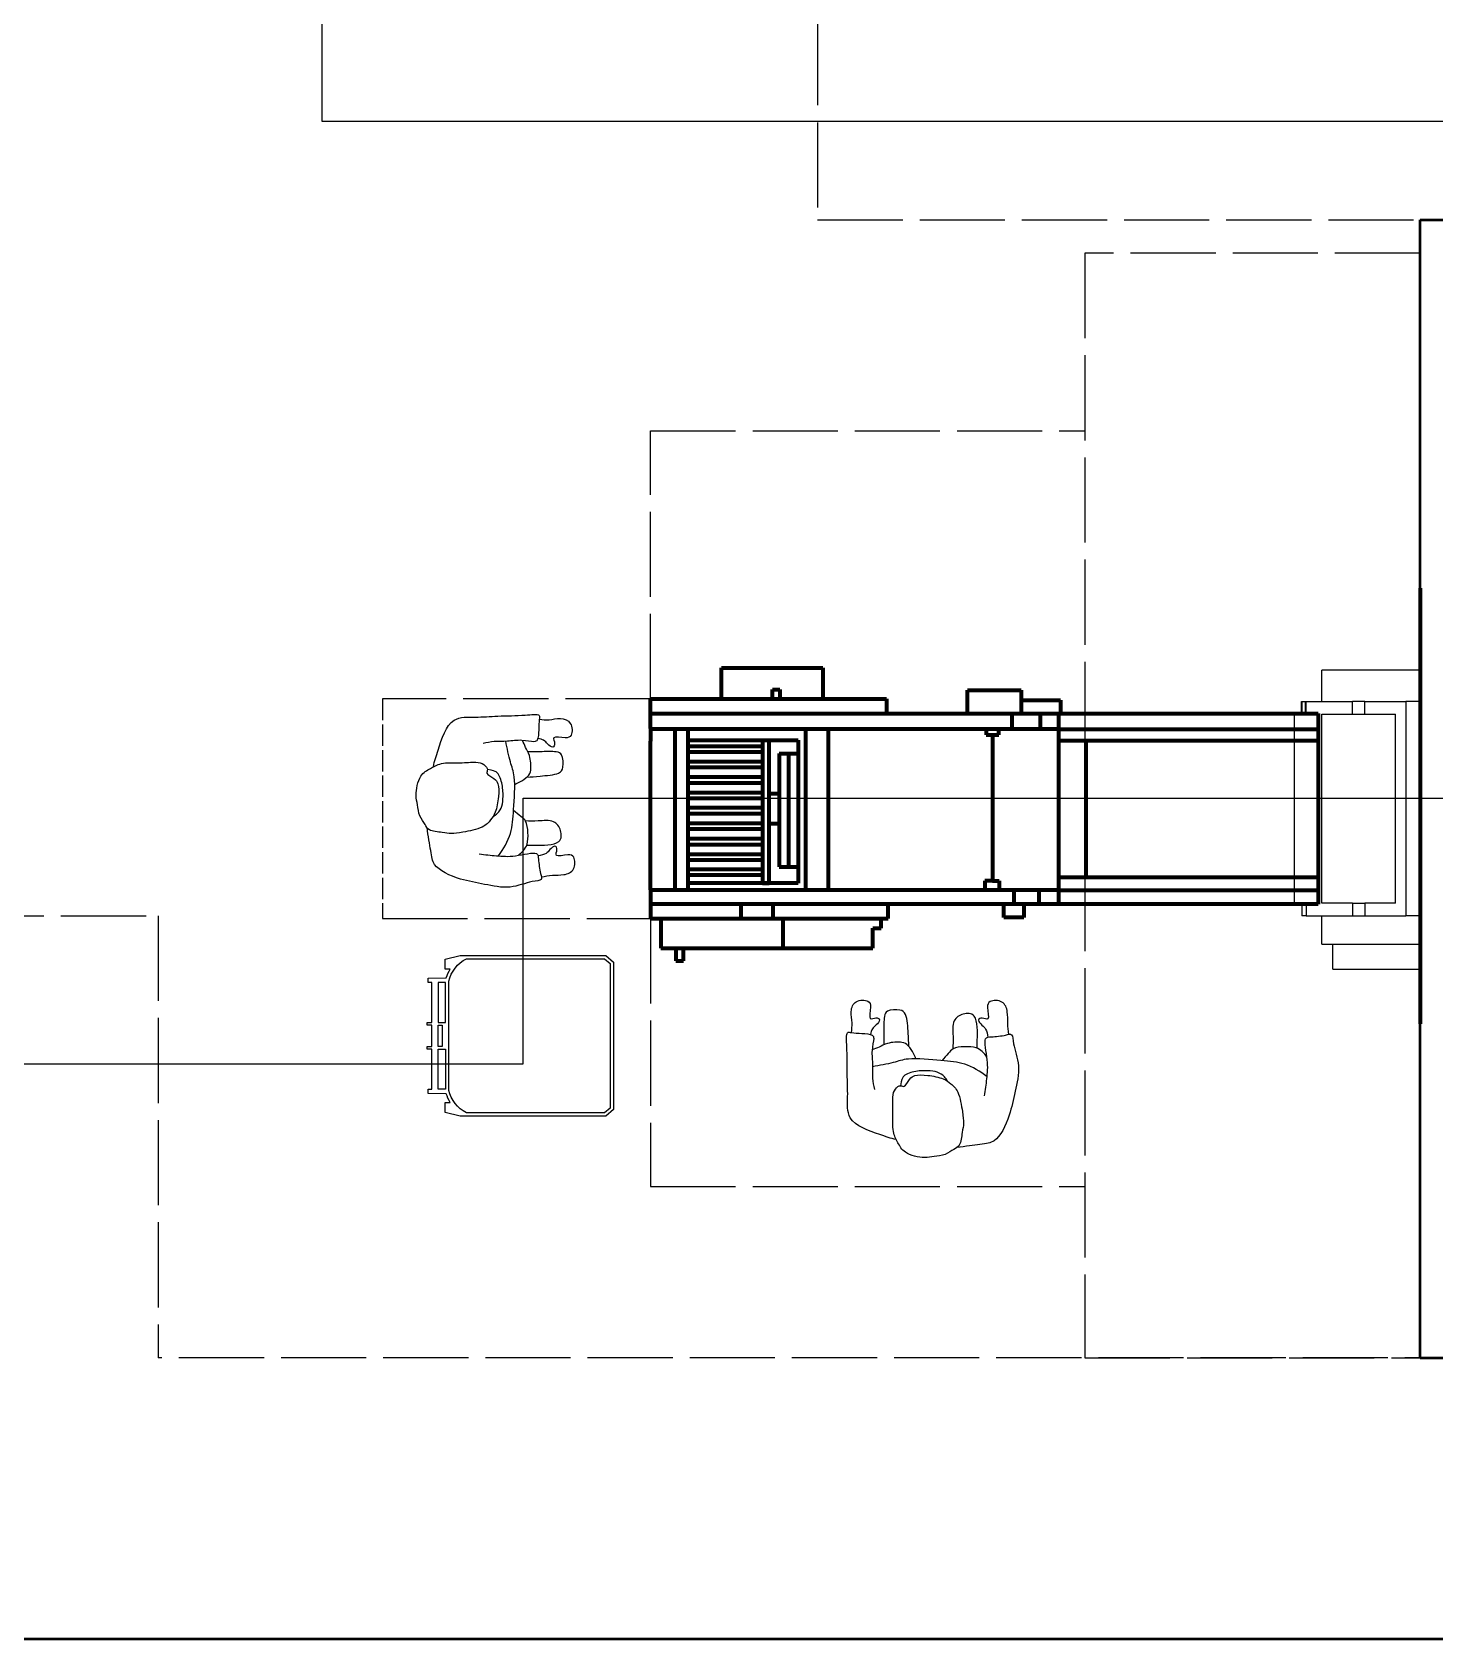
# Model space of a CAD drawing. Header units: millimetres. Extents: x 44692 to 172587, y -26854 to 14445.
# Drawn here: x 152647 to 156832, y -19162 to -14367 of the extents above; entities that cross this region are included whole.
import ezdxf

# ---------------------------------------------------------------- set-up
doc = ezdxf.new("R2010")
doc.units = ezdxf.units.MM
doc.header["$LTSCALE"] = 100
doc.linetypes.add('DASHED2', pattern=[0.762, 0.635, -0.127])
doc.linetypes.add('DASHEDX2', pattern=[3.048, 2.54, -0.508])
for name, color, linetype in [('Area circulacion', 50, 'DASHEDX2'), ('Area proceso', 90, 'DASHEDX2'), ('Flujo linea A', 4, 'Continuous'), ('Flujo linea B', 160, 'Continuous'), ('Maquinas', 200, 'Continuous'), ('Personal', 171, 'Continuous'), ('Transporte semielaborado', 30, 'Continuous')]:
    doc.layers.add(name, color=color, linetype=linetype)
doc.layers.add('Paredes', color=7, linetype='Continuous', lineweight=50)

# ---------------------------------------------------------------- blocks, each defined once
blk = doc.blocks.new('pa17-16')
for points, knots in [([(5.5575, 2.4391), (5.5549, 2.4218), (5.5525, 2.3852), (5.5491, 2.3329), (5.5712, 2.2599), (5.5431, 2.2589), (5.5029, 2.2526), (5.4793, 2.2435), (5.4785, 2.2813), (5.4499, 2.3438), (5.4658, 2.4235), (5.4776, 2.5033), (5.5116, 2.5798), (5.5552, 2.585), (5.608, 2.5962), (5.6336, 2.6001)], [0, 0, 0, 0, 0.404899, 0.829805, 1.276298, 1.516647, 1.885942, 2.122553, 2.418487, 2.881882, 3.382407, 3.897515, 4.613825, 5.020942, 5.393355, 5.393355, 5.393355, 5.393355]), ([(5.62, 2.5537), (5.6188, 2.5427), (5.6154, 2.5253), (5.6223, 2.4901), (5.6346, 2.4293), (5.661, 2.4064), (5.685, 2.3908), (5.7322, 2.3832), (5.7723, 2.3842), (5.7881, 2.3969), (5.8018, 2.4268), (5.8146, 2.4162), (5.8324, 2.4305), (5.8382, 2.4568), (5.8318, 2.5038), (5.8344, 2.5615), (5.8137, 2.5937), (5.7944, 2.6284), (5.7307, 2.6388), (5.7037, 2.6296), (5.6679, 2.626), (5.6442, 2.6055), (5.6228, 2.5961), (5.6214, 2.5667), (5.62, 2.5537)], [0, 0, 0, 0, 0.297584, 0.631064, 1.068635, 1.39533, 1.69617, 2.097861, 2.458938, 2.716293, 3.010442, 3.199165, 3.447293, 3.731671, 4.119196, 4.541864, 4.881702, 5.22714, 5.673063, 5.989311, 6.327668, 6.644571, 6.906626, 7.259736, 7.259736, 7.259736, 7.259736]), ([(5.8196, 2.5846), (5.837, 2.5819), (5.8817, 2.5675), (5.9755, 2.5418), (5.972, 2.4609), (5.9791, 2.3926), (5.9812, 2.315), (5.9891, 2.2612), (5.9692, 2.2664), (5.9401, 2.2663), (5.9063, 2.2668), (5.9005, 2.2811), (5.909, 2.3184), (5.9007, 2.3606), (5.9019, 2.4011), (5.8964, 2.4238), (5.8933, 2.4348)], [6.682038, 6.682038, 6.682038, 6.682038, 7.076266, 7.806153, 8.304227, 8.77662, 9.284333, 9.649979, 9.844608, 10.160206, 10.472731, 10.661147, 10.998544, 11.371438, 11.724832, 12.051545, 12.051545, 12.051545, 12.051545]), ([(5.6724, 2.3994), (5.675, 2.3947), (5.6837, 2.383), (5.7041, 2.3718), (5.7348, 2.3697), (5.774, 2.3728), (5.8085, 2.3874), (5.8116, 2.4015), (5.8144, 2.4199)], [0.121052, 0.121052, 0.121052, 0.121052, 0.297289, 0.584433, 0.895396, 1.26174, 1.600834, 1.760925, 1.760925, 1.760925, 1.760925]), ([(5.5522, 2.3809), (5.573, 2.3653), (5.6222, 2.3398), (5.6924, 2.3383), (5.7952, 2.3323), (5.8376, 2.352), (5.881, 2.3613), (5.9019, 2.366)], [0, 0, 0, 0, 0.49262, 0.970296, 1.525877, 1.91054, 2.357805, 2.357805, 2.357805, 2.357805]), ([(5.5552, 2.3206), (5.5597, 2.3147), (5.5706, 2.3043), (5.5892, 2.2916), (5.6248, 2.2913), (5.6613, 2.2967), (5.6731, 2.3154), (5.6858, 2.3299), (5.6912, 2.3378)], [0, 0, 0, 0, 0.262594, 0.520609, 0.853848, 1.185107, 1.43842, 1.738028, 1.738028, 1.738028, 1.738028]), ([(5.7713, 2.3359), (5.7736, 2.3305), (5.7786, 2.3203), (5.7954, 2.2951), (5.8154, 2.2848), (5.8612, 2.2906), (5.8838, 2.3057), (5.8988, 2.3117), (5.9058, 2.3148)], [0, 0, 0, 0, 0.233477, 0.532145, 0.79329, 1.163492, 1.458071, 1.725911, 1.725911, 1.725911, 1.725911]), ([(5.4915, 2.2484), (5.4936, 2.2374), (5.4981, 2.215), (5.4968, 2.1806), (5.512, 2.1445), (5.5569, 2.147), (5.5634, 2.1681), (5.5498, 2.2128), (5.5753, 2.1995), (5.5912, 2.209), (5.5741, 2.2257), (5.5617, 2.2339), (5.5559, 2.2515), (5.5556, 2.26)], [0, 0, 0, 0, 0.324329, 0.654038, 0.980089, 1.31306, 1.562526, 1.890179, 2.123217, 2.319335, 2.559559, 2.78492, 3.066636, 3.066636, 3.066636, 3.066636]), ([(5.5867, 2.2952), (5.5866, 2.2877), (5.5872, 2.2667), (5.5883, 2.1873), (5.6353, 2.19), (5.6673, 2.2128), (5.6606, 2.2618), (5.6599, 2.2881), (5.6606, 2.3008)], [0.078483, 0.078483, 0.078483, 0.078483, 0.321516, 0.797556, 1.122606, 1.448668, 1.830958, 2.166281, 2.166281, 2.166281, 2.166281]), ([(5.7943, 2.2992), (5.7951, 2.2858), (5.7984, 2.2614), (5.8038, 2.2002), (5.8255, 2.1869), (5.8672, 2.191), (5.8755, 2.2117), (5.8718, 2.2605), (5.8715, 2.286), (5.871, 2.2978)], [0, 0, 0, 0, 0.353805, 0.775896, 1.041599, 1.377968, 1.615337, 2.001902, 2.313716, 2.313716, 2.313716, 2.313716]), ([(5.9713, 2.2652), (5.9703, 2.2553), (5.9686, 2.234), (5.9786, 2.2017), (5.9668, 2.1644), (5.9218, 2.1628), (5.9134, 2.1832), (5.9229, 2.229), (5.8988, 2.2135), (5.882, 2.2215), (5.8976, 2.2397), (5.908, 2.248), (5.912, 2.2618), (5.9127, 2.2683)], [0.038839, 0.038839, 0.038839, 0.038839, 0.324329, 0.654038, 0.980089, 1.31306, 1.562526, 1.890179, 2.123217, 2.319335, 2.559559, 2.78492, 2.989829, 2.989829, 2.989829, 2.989829])]:
    blk.add_open_spline(points, degree=3, knots=knots)

msp = doc.modelspace()

# ---------------------------------------------------------------- linework, layer by layer
msp.add_line((156787.38, -17326.822), (156787.38, -17323.156))
at = {"layer": 'Area circulacion'}
for p, q in [((154989.941, -14026.822), (154989.941, -14926.822)), ((154989.941, -14926.822), (156787.38, -14926.822)), ((156787.38, -14926.822), (156787.38, -14926.822)), ((152122.831, -17004.062), (153022.831, -17004.062)), ((153022.831, -17004.062), (153022.831, -18323.152)), ((162787.38, -18323.152), (153022.831, -18323.152))]:
    msp.add_line(p, q, dxfattribs=at)
at = {"layer": 'Area proceso', "color": 3}
for p, q in [((156787.38, -15026.822), (155787.38, -15026.822)), ((155787.38, -15026.822), (155787.38, -18323.152)), ((154491.501, -16357.06), (154491.501, -15557.06)), ((154491.501, -15557.06), (155787.38, -15557.06)), ((154491.501, -16357.06), (153691.501, -16357.06)), ((153691.501, -17011.881), (154491.501, -17011.881)), ((154491.501, -17011.881), (154491.501, -17811.881)), ((154491.501, -17811.881), (155787.38, -17811.881)), ((155787.38, -18323.152), (156787.38, -18323.152)), ((162787.38, -18323.152), (156787.38, -18323.152))]:
    msp.add_line(p, q, dxfattribs=at)
at = {"layer": 'Area proceso'}
msp.add_line((154491.501, -16357.06), (154491.501, -15967.06), dxfattribs=at)
at = {"layer": 'Area proceso', "color": 3, "linetype": 'DASHED2'}
msp.add_line((153691.501, -16357.06), (153691.501, -17011.881), dxfattribs=at)
at = {"layer": 'Flujo linea A'}
for p, q in [((154111.708, -17445.973), (154111.708, -16653.231)), ((154111.708, -16653.231), (161813.634, -16653.231)), ((151614.545, -17445.973), (154111.708, -17445.973))]:
    msp.add_line(p, q, dxfattribs=at)
at = {"layer": 'Flujo linea B'}
for p, q in [((153510.447, -13301.634), (153510.447, -14632.8)), ((153510.447, -14632.8), (157699.24, -14632.8))]:
    msp.add_line(p, q, dxfattribs=at)
at = {"layer": 'Maquinas', "lineweight": 100}
for p, q in [((156787.38, -16026.822), (156787.38, -17326.822)), ((154703.578, -16357.06), (154703.578, -16264.489)), ((154703.578, -16264.489), (155005.414, -16264.489)), ((155005.414, -16264.489), (155005.414, -16357.06)), ((154855.456, -16357.06), (154855.456, -16328.316)), ((154855.456, -16328.316), (154877.513, -16328.316)), ((154877.513, -16328.316), (154877.513, -16357.06)), ((155437.651, -16400.755), (155437.651, -16331.028)), ((155437.651, -16331.028), (155597.503, -16331.028)), ((155597.503, -16331.028), (155597.503, -16360.545)), ((154491.501, -16400.755), (154491.501, -16357.06)), ((154491.501, -16357.06), (155195.071, -16357.06)), ((155195.071, -16357.06), (155195.071, -16400.755)), ((155597.503, -16360.545), (155714.371, -16360.545)), ((155597.503, -16360.545), (155597.503, -16400.755)), ((155714.371, -16360.545), (155714.371, -16400.755)), ((154491.501, -16400.755), (156483.166, -16400.755)), ((154491.501, -16445.29), (154491.501, -16400.755)), ((155570.811, -16446.939), (155570.811, -16400.755)), ((155654.557, -16446.939), (155654.557, -16400.755)), ((155708.401, -16400.755), (155708.401, -16969.533)), ((156483.166, -16400.755), (156483.166, -16969.533)), ((154491.501, -16445.29), (154491.501, -16482.514)), ((155708.401, -16446.939), (154491.501, -16446.939)), ((154491.501, -16926.25), (154491.501, -16482.514)), ((154564.518, -16446.939), (154564.518, -16927.76)), ((154603.099, -16446.939), (154603.099, -16927.76)), ((154603.099, -16480.033), (154932.341, -16480.033)), ((154825.939, -16480.033), (154825.939, -16906.665)), ((154845.761, -16906.665), (154845.761, -16480.033)), ((154932.341, -16480.033), (154932.341, -16906.665)), ((155022.695, -16927.76), (155022.695, -16446.939)), ((155493.126, -16446.939), (155493.126, -16464.196)), ((155493.126, -16464.196), (155530.669, -16464.196)), ((155511.897, -16464.196), (155511.897, -16899.782)), ((155530.669, -16464.196), (155530.669, -16446.939)), ((155708.401, -16446.939), (156483.166, -16446.939)), ((155708.401, -16480.854), (156483.166, -16480.854)), ((155790.419, -16480.854), (155790.419, -16888.848)), ((154603.099, -16497.376), (154825.144, -16497.376)), ((154825.144, -16515.727), (154603.099, -16515.727)), ((154825.144, -16497.376), (154825.144, -16515.727)), ((154874.834, -16519.839), (154874.834, -16857.731)), ((154874.834, -16519.839), (154932.341, -16519.839)), ((154903.588, -16519.839), (154903.588, -16857.731)), ((154603.099, -16543.628), (154825.144, -16543.628)), ((154825.144, -16561.979), (154603.099, -16561.979)), ((154825.144, -16543.628), (154825.144, -16561.979)), ((154603.099, -16589.712), (154825.144, -16589.712)), ((154825.144, -16608.063), (154603.099, -16608.063)), ((154603.099, -16635.964), (154825.144, -16635.964)), ((154825.144, -16589.712), (154825.144, -16608.063)), ((154825.144, -16635.964), (154825.144, -16654.315)), ((154825.144, -16654.315), (154603.099, -16654.315)), ((154603.099, -16681.202), (154825.144, -16681.202)), ((154825.144, -16681.202), (154825.144, -16699.552)), ((154825.144, -16699.552), (154603.099, -16699.552)), ((154603.099, -16727.453), (154825.144, -16727.453)), ((154825.144, -16727.453), (154825.144, -16745.804)), ((154845.761, -16728.836), (154874.834, -16728.836)), ((154825.144, -16745.804), (154603.099, -16745.804)), ((154603.099, -16773.538), (154825.144, -16773.538)), ((154825.144, -16773.538), (154825.144, -16791.889)), ((154825.144, -16791.889), (154603.099, -16791.889)), ((154603.099, -16819.79), (154825.144, -16819.79)), ((154825.144, -16819.79), (154825.144, -16838.14)), ((154825.144, -16838.14), (154603.099, -16838.14)), ((154603.099, -16864.686), (154825.144, -16864.686)), ((154825.144, -16864.686), (154825.144, -16883.036)), ((154874.834, -16857.731), (154932.341, -16857.731)), ((154825.144, -16883.036), (154603.099, -16883.036)), ((154932.341, -16906.665), (154603.099, -16906.665)), ((154825.939, -16906.665), (154845.761, -16906.665)), ((155511.897, -16899.782), (155488.659, -16899.782)), ((155488.659, -16899.782), (155488.659, -16927.76)), ((155511.897, -16899.782), (155531.369, -16899.782)), ((155531.369, -16899.782), (155531.369, -16927.76)), ((155708.401, -16888.848), (156483.166, -16888.848)), ((154491.501, -16926.25), (154491.501, -16969.533)), ((155708.401, -16927.76), (154491.501, -16927.76)), ((156483.166, -16969.533), (154491.501, -16969.533)), ((154491.501, -16969.533), (154491.501, -17011.881)), ((154761.56, -17011.881), (154761.56, -16969.533)), ((154857.313, -17011.881), (154857.313, -16969.533)), ((155200.968, -17011.881), (155200.968, -16969.533)), ((155545.233, -17009.16), (155545.233, -16969.533)), ((155576.82, -16969.533), (155576.82, -16927.76)), ((155605.433, -16969.533), (155605.433, -17009.16)), ((155651.512, -16969.533), (155651.512, -16927.76)), ((155708.401, -16927.76), (156483.166, -16927.76)), ((154491.501, -17011.881), (155200.968, -17011.881)), ((154522.726, -17011.881), (154522.726, -17101.045)), ((154886.773, -17101.045), (154886.773, -17011.881)), ((155180.098, -17040.831), (155180.098, -17011.881)), ((155605.433, -17009.16), (155545.233, -17009.16)), ((155154.592, -17101.045), (155154.592, -17040.831)), ((155154.592, -17040.831), (155180.098, -17040.831)), ((154522.726, -17101.045), (155154.592, -17101.045)), ((154566.782, -17101.045), (154566.782, -17138.101)), ((154589.97, -17138.101), (154589.97, -17101.045)), ((154566.782, -17138.101), (154589.97, -17138.101))]:
    msp.add_line(p, q, dxfattribs=at)
at = {"layer": 'Maquinas'}
for p, q in [((156787.38, -16271.059), (156787.38, -16026.822)), ((156494.59, -16364.996), (156494.59, -16271.059)), ((156787.38, -16271.059), (156494.59, -16271.059)), ((156787.38, -16271.059), (156787.38, -16364.996)), ((156434.181, -16402.571), (156434.181, -16364.996)), ((156434.181, -16364.996), (156436.192, -16364.996)), ((156436.182, -16402.571), (156436.192, -16364.996)), ((156436.192, -16364.996), (156445.913, -16364.996)), ((156445.903, -16402.571), (156445.913, -16364.996)), ((156445.913, -16364.996), (156447.914, -16364.996)), ((156447.914, -16364.996), (156494.59, -16364.996)), ((156447.914, -16402.571), (156447.914, -16364.996)), ((156494.59, -16364.996), (156586.031, -16364.996)), ((156586.031, -16402.571), (156586.031, -16364.996)), ((156622.741, -16364.996), (156586.031, -16364.996)), ((156622.741, -16402.571), (156622.741, -16364.996)), ((156622.741, -16364.996), (156745.108, -16364.996)), ((156745.108, -16364.996), (156745.108, -17003.769)), ((156787.38, -16364.996), (156745.108, -16364.996)), ((156787.38, -16364.996), (156787.38, -17003.769)), ((156411.998, -16402.571), (156411.998, -16966.194)), ((156411.998, -16402.571), (156434.181, -16402.571)), ((156434.181, -16402.571), (156436.182, -16402.571)), ((156445.903, -16402.571), (156436.182, -16402.571)), ((156445.903, -16402.571), (156447.914, -16402.571)), ((156447.914, -16402.571), (156482.042, -16402.571)), ((156482.042, -16402.571), (156482.042, -16966.194)), ((156494.59, -16966.194), (156494.59, -16402.571)), ((156494.59, -16402.571), (156586.031, -16402.571)), ((156586.031, -16402.571), (156622.741, -16402.571)), ((156622.741, -16402.571), (156714.182, -16402.571)), ((156714.182, -16966.194), (156714.182, -16402.571)), ((156411.998, -16966.194), (156434.279, -16966.194)), ((156434.279, -16966.194), (156434.279, -17003.769)), ((156447.816, -16966.194), (156434.279, -16966.194)), ((156447.816, -16966.194), (156447.816, -17003.769)), ((156447.816, -16966.194), (156482.042, -16966.194)), ((156586.087, -16966.194), (156494.59, -16966.194)), ((156586.087, -16966.194), (156586.087, -17003.769)), ((156586.087, -16966.194), (156622.686, -16966.194)), ((156622.686, -16966.194), (156622.686, -17003.769)), ((156714.182, -16966.194), (156622.686, -16966.194)), ((156447.816, -17003.769), (156434.279, -17003.769)), ((156447.039, -17003.769), (156446.983, -17003.769)), ((156447.816, -17003.769), (156494.59, -17003.769)), ((156494.59, -17088.313), (156494.59, -17003.769)), ((156494.59, -17003.769), (156586.087, -17003.769)), ((156586.087, -17003.769), (156622.686, -17003.769)), ((156622.686, -17003.769), (156745.108, -17003.769)), ((156787.38, -17003.769), (156745.108, -17003.769)), ((156787.38, -17003.769), (156787.38, -17088.313)), ((156494.59, -17088.313), (156526.805, -17088.313)), ((156526.805, -17163.462), (156526.805, -17088.313)), ((156526.805, -17088.313), (156787.38, -17088.313)), ((156787.38, -17088.313), (156787.38, -17163.462)), ((156526.805, -17163.462), (156787.38, -17163.462)), ((156787.38, -17163.462), (156787.38, -17323.156))]:
    msp.add_line(p, q, dxfattribs=at)
at = {"layer": 'Maquinas', "lineweight": 100}
for points in [[(154954.399, -16927.76), (154954.399, -16446.939)], [(154874.834, -16640.362), (154845.761, -16640.362)]]:
    msp.add_lwpolyline(points, dxfattribs=at)
at = {"layer": 'Paredes'}
for p, q in [((156787.38, -15026.822), (156787.38, -14926.822)), ((156787.38, -14926.822), (161481.616, -14926.822)), ((156787.38, -18323.152), (156787.38, -15026.822)), ((151441.652, -19161.604), (165913.246, -19161.604))]:
    msp.add_line(p, q, dxfattribs=at)
at = {"layer": 'Paredes', "color": 0}
msp.add_line((156787.38, -18323.152), (156887.38, -18323.152), dxfattribs=at)
at = {"layer": 'Transporte semielaborado'}
for points in [[(153825.081, -17321.99), (153838.809, -17321.99), (153838.809, -17202.844), (153827.906, -17202.844), (153827.906, -17196.33), (153827.906, -17189.814), (153882.101, -17189.444, -0.06535175), (153894.014, -17163.275), (153879.286, -17163.385), (153879.286, -17133.273), (153923.716, -17122.28), (154358.396, -17121.994), (154381.448, -17142.113), (154381.448, -17362.137), (154381.448, -17582.162), (154358.396, -17602.28), (153923.716, -17601.994), (153879.286, -17591.001), (153879.286, -17560.89), (153894.014, -17560.999, -0.06535175), (153882.101, -17534.831), (153827.906, -17534.46), (153827.906, -17527.945), (153827.906, -17521.43), (153838.809, -17521.43), (153838.809, -17402.285), (153825.081, -17402.285), (153825.081, -17394.162), (153838.809, -17394.162), (153838.809, -17362.137), (153838.809, -17330.113), (153825.081, -17330.113)], [(153942.045, -17132.268), (154354.649, -17131.997), (154371.448, -17146.658), (154371.448, -17362.137), (154371.448, -17577.617), (154354.649, -17592.278), (153942.045, -17592.006, -0.22212915), (153889.791, -17524.883), (153889.791, -17199.391, -0.22212915)]]:
    msp.add_lwpolyline(points, format="xyb", close=True, dxfattribs=at)
for points in [[(153880.236, -17321.99), (153880.236, -17202.844), (153858.21, -17202.844), (153858.21, -17321.99), (153880.229, -17321.99)], [(153880.236, -17402.285), (153880.236, -17521.43), (153858.21, -17521.43), (153858.21, -17402.285), (153880.229, -17402.285)]]:
    msp.add_lwpolyline(points, dxfattribs=at)
msp.add_lwpolyline([(153870.223, -17394.162), (153858.21, -17394.162), (153858.21, -17362.137), (153858.21, -17330.113), (153870.223, -17330.113), (153870.223, -17362.137)], close=True, dxfattribs=at)

# ---------------------------------------------------------------- block references
at = {"layer": 'Personal'}
for p, xscale, yscale, zscale, rotation in [((156249.288, -22311.504), 979.1504951166418, 979.1504951166418, 979.1504951166418, 88.7466901628452), ((161033.668, -15406.547), 979.1504951166465, 979.1504951166465, 979.1504951166465, 177.3569437258109)]:
    msp.add_blockref('pa17-16', p, dxfattribs=dict(at, xscale=xscale, yscale=yscale, zscale=zscale, rotation=rotation))

doc.saveas('drawing.dxf')
